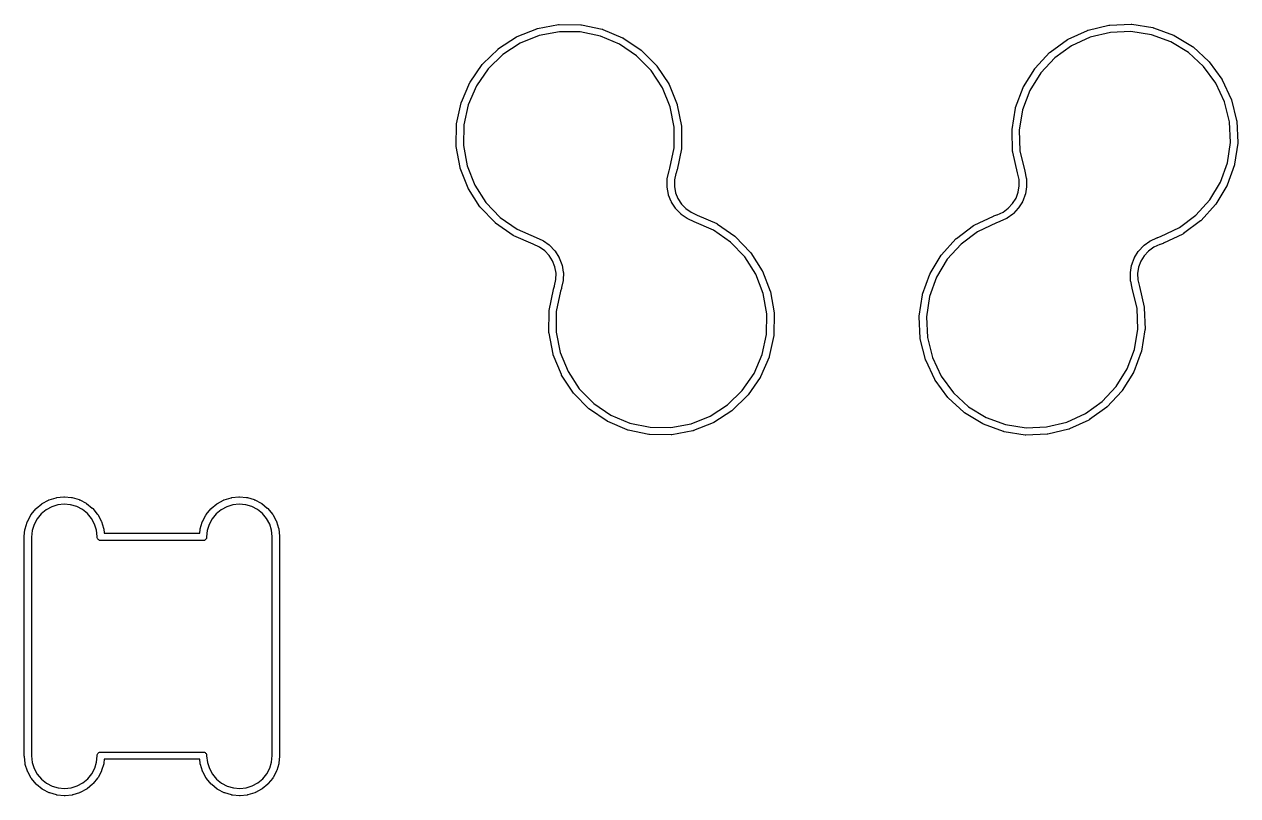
# Model space of a CAD drawing. Extents: x 95 to 260, y -129 to -48.
# Drawn here: x 114.93 to 131.56, y -90.16 to -79.57 of the extents above; entities that cross this region are included whole.
import ezdxf

# ---------------------------------------------------------------- set-up
doc = ezdxf.new("R2010")
doc.units = 0
doc.layers.add('BLACK', color=7, linetype='CONTINUOUS')

msp = doc.modelspace()

# ---------------------------------------------------------------- linework, layer by layer
at = {"layer": 'BLACK', "linetype": 'CONTINUOUS'}
for p, q in [((121.687, -79.7436), (121.958, -79.6348)), ((121.958, -79.6348), (121.959, -79.6345)), ((121.958, -79.6348), (121.958, -79.6348)), ((121.958, -79.6348), (121.958, -79.6348)), ((121.959, -79.6345), (121.963, -79.6333)), ((121.963, -79.6333), (121.968, -79.632)), ((121.968, -79.632), (122.255, -79.578)), ((122.255, -79.578), (122.256, -79.5779)), ((122.256, -79.5779), (122.261, -79.5776)), ((122.261, -79.5776), (122.265, -79.5772)), ((122.265, -79.5772), (122.558, -79.58)), ((122.558, -79.58), (122.559, -79.5801)), ((122.559, -79.5801), (122.563, -79.5806)), ((122.563, -79.5806), (122.568, -79.5811)), ((122.568, -79.5811), (122.854, -79.6408)), ((122.854, -79.6408), (122.855, -79.6409)), ((122.855, -79.6409), (122.859, -79.6423)), ((122.859, -79.6423), (122.863, -79.6437)), ((122.863, -79.6437), (123.133, -79.7579)), ((129.239, -79.7804), (129.505, -79.6582)), ((129.505, -79.6582), (129.506, -79.6579)), ((129.505, -79.6582), (129.505, -79.6582)), ((129.505, -79.6582), (129.505, -79.6582)), ((129.506, -79.6579), (129.51, -79.6565)), ((129.51, -79.6565), (129.515, -79.655)), ((129.515, -79.655), (129.799, -79.5869)), ((129.799, -79.5869), (129.8, -79.5867)), ((129.8, -79.5867), (129.804, -79.5861)), ((129.804, -79.5861), (129.809, -79.5855)), ((129.809, -79.5855), (130.102, -79.5739)), ((130.102, -79.5739), (130.107, -79.5743)), ((130.102, -79.5739), (130.102, -79.5739)), ((130.102, -79.5739), (130.102, -79.5739)), ((130.107, -79.5743), (130.111, -79.5745)), ((130.111, -79.5745), (130.4, -79.62)), ((130.4, -79.62), (130.4, -79.62)), ((130.4, -79.62), (130.4, -79.62)), ((130.4, -79.62), (130.401, -79.6201)), ((130.401, -79.6201), (130.406, -79.6213)), ((130.406, -79.6213), (130.41, -79.6224)), ((130.41, -79.6224), (130.685, -79.7232)), ((121.433, -79.9077), (121.678, -79.7481)), ((121.728, -79.8346), (121.491, -79.9889)), ((121.678, -79.7481), (121.679, -79.7478)), ((121.678, -79.7481), (121.678, -79.7481)), ((121.678, -79.7481), (121.678, -79.7481)), ((121.679, -79.7478), (121.683, -79.7457)), ((121.683, -79.7457), (121.687, -79.7436)), ((121.991, -79.7294), (121.728, -79.8346)), ((122.269, -79.6772), (121.991, -79.7294)), ((122.552, -79.68), (122.269, -79.6772)), ((122.829, -79.7377), (122.552, -79.68)), ((123.089, -79.8481), (122.829, -79.7377)), ((123.133, -79.7579), (123.134, -79.7582)), ((123.134, -79.7582), (123.138, -79.7604)), ((123.138, -79.7604), (123.141, -79.7626)), ((123.141, -79.7626), (123.384, -79.9269)), ((128.994, -79.9568), (129.231, -79.7853)), ((129.231, -79.7853), (129.232, -79.7849)), ((129.232, -79.7849), (129.236, -79.7826)), ((129.236, -79.7826), (129.239, -79.7804)), ((129.543, -79.7511), (129.286, -79.8692)), ((129.818, -79.6852), (129.543, -79.7511)), ((130.101, -79.6741), (129.818, -79.6852)), ((130.38, -79.718), (130.101, -79.6741)), ((130.646, -79.8154), (130.38, -79.718)), ((130.887, -79.9625), (130.646, -79.8154)), ((130.685, -79.7232), (130.685, -79.7234)), ((130.685, -79.7234), (130.689, -79.7255)), ((130.689, -79.7255), (130.694, -79.7274)), ((130.694, -79.7274), (130.944, -79.8797)), ((121.215, -80.118), (121.425, -79.9138)), ((121.491, -79.9889), (121.288, -80.1863)), ((121.425, -79.9133), (121.429, -79.9106)), ((121.425, -79.9138), (121.425, -79.9133)), ((121.429, -79.9106), (121.433, -79.9077)), ((123.323, -80.0069), (123.089, -79.8481)), ((123.384, -79.9269), (123.384, -79.9269)), ((123.384, -79.9269), (123.384, -79.927)), ((123.384, -79.927), (123.384, -79.9273)), ((123.384, -79.9273), (123.388, -79.9302)), ((123.388, -79.9302), (123.391, -79.9332)), ((123.391, -79.9332), (123.597, -80.1415)), ((128.787, -80.1775), (128.986, -79.9632)), ((128.986, -79.9632), (128.987, -79.9627)), ((128.987, -79.9627), (128.99, -79.9598)), ((128.99, -79.9598), (128.994, -79.9568)), ((129.286, -79.8692), (129.056, -80.0349)), ((131.096, -80.1538), (130.887, -79.9625)), ((130.944, -79.8797), (130.944, -79.88)), ((130.944, -79.88), (130.948, -79.8828)), ((130.948, -79.8828), (130.951, -79.8855)), ((130.951, -79.8855), (131.167, -80.0834)), ((121.043, -80.3665), (121.209, -80.1255)), ((121.209, -80.1249), (121.212, -80.1215)), ((121.209, -80.1255), (121.209, -80.1249)), ((121.209, -80.1255), (121.209, -80.1255)), ((121.209, -80.1255), (121.209, -80.1255)), ((121.212, -80.1215), (121.215, -80.118)), ((123.522, -80.2083), (123.323, -80.0069)), ((123.597, -80.1415), (123.597, -80.142)), ((123.597, -80.142), (123.6, -80.1456)), ((123.6, -80.1456), (123.603, -80.1491)), ((123.603, -80.1491), (123.764, -80.3934)), ((129.056, -80.0349), (128.864, -80.2421)), ((131.263, -80.3819), (131.096, -80.1538)), ((131.167, -80.0834), (131.168, -80.0839)), ((131.168, -80.0839), (131.171, -80.0873)), ((131.171, -80.0873), (131.174, -80.0907)), ((131.174, -80.0907), (131.347, -80.3267)), ((121.288, -80.1863), (121.128, -80.4192)), ((123.678, -80.4444), (123.522, -80.2083)), ((128.627, -80.4343), (128.781, -80.1853)), ((128.864, -80.2421), (128.715, -80.4827)), ((128.781, -80.1853), (128.782, -80.1847)), ((128.781, -80.1853), (128.781, -80.1853)), ((128.781, -80.1853), (128.781, -80.1853)), ((128.782, -80.1847), (128.784, -80.1812)), ((128.784, -80.1812), (128.787, -80.1775)), ((131.347, -80.3267), (131.347, -80.3273)), ((131.347, -80.3273), (131.349, -80.3312)), ((131.349, -80.3312), (131.352, -80.3351)), ((131.352, -80.3351), (131.476, -80.6003)), ((120.922, -80.6438), (121.038, -80.3751)), ((121.128, -80.4192), (121.016, -80.679)), ((121.038, -80.3744), (121.041, -80.3705)), ((121.038, -80.3751), (121.038, -80.3744)), ((121.041, -80.3705), (121.043, -80.3665)), ((123.785, -80.7062), (123.678, -80.4444)), ((123.764, -80.3934), (123.765, -80.3939)), ((123.765, -80.3939), (123.767, -80.398)), ((123.767, -80.398), (123.769, -80.402)), ((123.769, -80.402), (123.88, -80.6729)), ((128.52, -80.7171), (128.623, -80.443)), ((128.715, -80.4827), (128.616, -80.7476)), ((128.623, -80.4424), (128.625, -80.4383)), ((128.623, -80.443), (128.623, -80.4424)), ((128.625, -80.4383), (128.627, -80.4343)), ((131.383, -80.6382), (131.263, -80.3819)), ((120.857, -80.9392), (120.919, -80.6531)), ((120.919, -80.6524), (120.921, -80.6482)), ((120.919, -80.6531), (120.919, -80.6524)), ((120.919, -80.6531), (120.919, -80.6531)), ((120.919, -80.6531), (120.919, -80.6531)), ((120.921, -80.6482), (120.922, -80.6438)), ((131.451, -80.9129), (131.383, -80.6382)), ((131.476, -80.6003), (131.476, -80.6009)), ((131.476, -80.6009), (131.477, -80.6052)), ((131.477, -80.6052), (131.479, -80.6095)), ((131.479, -80.6095), (131.549, -80.8937)), ((121.016, -80.679), (120.956, -80.9555)), ((123.839, -80.9839), (123.785, -80.7062)), ((123.88, -80.6729), (123.88, -80.6736)), ((123.88, -80.6736), (123.881, -80.6779)), ((123.881, -80.6779), (123.882, -80.6823)), ((123.882, -80.6823), (123.938, -80.9696)), ((128.47, -81.0154), (128.518, -80.7266)), ((128.518, -80.7259), (128.519, -80.7215)), ((128.518, -80.7266), (128.518, -80.7259)), ((128.519, -80.7215), (128.52, -80.7171)), ((128.616, -80.7476), (128.57, -81.0268)), ((120.851, -81.2416), (120.856, -80.9489)), ((120.856, -80.9482), (120.857, -80.9438)), ((120.856, -80.9489), (120.856, -80.9482)), ((120.857, -80.9438), (120.857, -80.9392)), ((120.956, -80.9555), (120.951, -81.2384)), ((123.839, -81.2669), (123.839, -80.9839)), ((123.938, -80.9696), (123.938, -80.9696)), ((123.938, -80.9696), (123.938, -80.9696)), ((123.938, -80.9696), (123.939, -80.9703)), ((123.939, -80.9703), (123.939, -80.9747)), ((123.939, -80.9747), (123.939, -80.9793)), ((123.939, -80.9793), (123.939, -81.272)), ((131.464, -81.1955), (131.451, -80.9129)), ((131.549, -80.8937), (131.549, -80.8944)), ((131.549, -80.8944), (131.55, -80.8988)), ((131.55, -80.8988), (131.55, -80.9033)), ((131.55, -80.9033), (131.564, -81.1957)), ((128.47, -81.02), (128.47, -81.0154)), ((128.47, -81.0245), (128.47, -81.02)), ((128.47, -81.0252), (128.47, -81.0245)), ((128.479, -81.3177), (128.47, -81.0252)), ((128.57, -81.0268), (128.579, -81.3096)), ((120.852, -81.2462), (120.851, -81.2416)), ((120.852, -81.2507), (120.852, -81.2462)), ((120.852, -81.2513), (120.852, -81.2507)), ((120.852, -81.2514), (120.852, -81.2513)), ((120.904, -81.5394), (120.852, -81.2514)), ((120.852, -81.2514), (120.852, -81.2514)), ((120.951, -81.2384), (121.002, -81.5168)), ((123.782, -81.5463), (123.839, -81.2669)), ((123.938, -81.2818), (123.88, -81.5687)), ((123.939, -81.2727), (123.938, -81.2772)), ((123.938, -81.2772), (123.938, -81.2818)), ((123.939, -81.272), (123.939, -81.2727)), ((128.48, -81.3223), (128.479, -81.3177)), ((128.48, -81.3267), (128.48, -81.3223)), ((128.48, -81.3274), (128.48, -81.3267)), ((128.547, -81.6126), (128.48, -81.3274)), ((128.579, -81.3096), (128.644, -81.5899)), ((131.422, -81.4753), (131.464, -81.1955)), ((131.564, -81.2055), (131.52, -81.495)), ((131.564, -81.1957), (131.564, -81.1964)), ((131.564, -81.1964), (131.564, -81.2009)), ((131.564, -81.2009), (131.564, -81.2055)), ((131.326, -81.7416), (131.422, -81.4753)), ((131.519, -81.5), (131.518, -81.5044)), ((131.52, -81.4957), (131.519, -81.5)), ((131.52, -81.495), (131.52, -81.4957)), ((120.905, -81.5438), (120.904, -81.5394)), ((120.906, -81.5482), (120.905, -81.5438)), ((120.907, -81.5488), (120.906, -81.5482)), ((121.014, -81.8213), (120.907, -81.5488)), ((121.002, -81.5168), (121.105, -81.7802)), ((123.745, -81.6936), (123.766, -81.5982)), ((123.766, -81.5975), (123.767, -81.5953)), ((123.766, -81.5982), (123.766, -81.5975)), ((123.767, -81.5931), (123.77, -81.5856)), ((123.767, -81.5953), (123.767, -81.5931)), ((123.77, -81.5856), (123.782, -81.5463)), ((123.863, -81.6218), (123.844, -81.7099)), ((123.865, -81.6169), (123.863, -81.6218)), ((123.878, -81.5742), (123.865, -81.6165)), ((123.865, -81.6165), (123.865, -81.6169)), ((123.865, -81.6169), (123.865, -81.6169)), ((123.879, -81.5718), (123.878, -81.5742)), ((123.88, -81.5694), (123.879, -81.5718)), ((123.88, -81.5687), (123.88, -81.5694)), ((128.567, -81.7029), (128.547, -81.6126)), ((128.547, -81.6126), (128.547, -81.6126)), ((128.644, -81.5899), (128.644, -81.59)), ((128.644, -81.59), (128.666, -81.6851)), ((131.518, -81.5044), (131.419, -81.78)), ((121.016, -81.8253), (121.014, -81.8213)), ((121.018, -81.8294), (121.016, -81.8253)), ((121.018, -81.83), (121.018, -81.8294)), ((121.176, -82.0765), (121.018, -81.83)), ((121.105, -81.7802), (121.258, -82.0184)), ((123.743, -81.801), (123.744, -81.7033)), ((123.743, -81.8055), (123.743, -81.801)), ((123.743, -81.81), (123.743, -81.8055)), ((123.743, -81.8107), (123.743, -81.81)), ((123.761, -81.9068), (123.743, -81.8107)), ((123.743, -81.8107), (123.743, -81.8107)), ((123.743, -81.8107), (123.743, -81.8107)), ((123.744, -81.7026), (123.745, -81.6982)), ((123.744, -81.7033), (123.744, -81.7026)), ((123.745, -81.6982), (123.745, -81.6936)), ((123.844, -81.7099), (123.843, -81.7977)), ((123.843, -81.7977), (123.858, -81.8841)), ((128.556, -81.8773), (128.57, -81.7907)), ((128.57, -81.7907), (128.567, -81.7029)), ((128.67, -81.8021), (128.654, -81.8984)), ((128.666, -81.6851), (128.666, -81.6858)), ((128.666, -81.6858), (128.667, -81.6902)), ((128.667, -81.6902), (128.667, -81.6947)), ((128.667, -81.6947), (128.67, -81.7923)), ((128.67, -81.7923), (128.67, -81.793)), ((128.67, -81.793), (128.67, -81.7975)), ((128.67, -81.7975), (128.67, -81.8021)), ((131.181, -81.9843), (131.326, -81.7416)), ((131.415, -81.7888), (131.264, -82.0399)), ((131.417, -81.7847), (131.415, -81.7888)), ((131.419, -81.7806), (131.417, -81.7847)), ((131.419, -81.78), (131.419, -81.7806)), ((123.762, -81.9111), (123.761, -81.9068)), ((123.763, -81.9155), (123.762, -81.9111)), ((123.763, -81.9161), (123.763, -81.9155)), ((123.799, -82.007), (123.763, -81.9161)), ((123.858, -81.8841), (123.89, -81.9659)), ((123.89, -81.9659), (123.938, -82.0399)), ((128.479, -82.0343), (128.525, -81.9596)), ((128.525, -81.9596), (128.556, -81.8773)), ((128.617, -81.9999), (128.615, -82.0039)), ((128.651, -81.9078), (128.617, -81.9993)), ((128.617, -81.9993), (128.617, -81.9999)), ((128.653, -81.9034), (128.651, -81.9078)), ((128.654, -81.8991), (128.653, -81.9034)), ((128.654, -81.8984), (128.654, -81.8984)), ((128.654, -81.8984), (128.654, -81.8984)), ((128.654, -81.8984), (128.654, -81.8991)), ((130.991, -82.1941), (131.181, -81.9843)), ((121.179, -82.0801), (121.176, -82.0765)), ((121.182, -82.0836), (121.179, -82.0801)), ((121.182, -82.0841), (121.182, -82.0836)), ((121.385, -82.2953), (121.182, -82.0841)), ((121.258, -82.0184), (121.454, -82.2225)), ((123.801, -82.0111), (123.799, -82.007)), ((123.803, -82.0151), (123.801, -82.0111)), ((123.804, -82.0157), (123.803, -82.0151)), ((123.856, -82.0979), (123.804, -82.0157)), ((123.804, -82.0157), (123.804, -82.0157)), ((123.804, -82.0157), (123.804, -82.0157)), ((123.859, -82.1015), (123.856, -82.0979)), ((123.862, -82.1051), (123.859, -82.1015)), ((123.862, -82.1056), (123.862, -82.1051)), ((123.93, -82.176), (123.862, -82.1056)), ((123.938, -82.0399), (123.999, -82.1032)), ((123.999, -82.1032), (124.071, -82.1535)), ((124.071, -82.1535), (124.156, -82.1909)), ((128.266, -82.1876), (128.348, -82.15)), ((128.348, -82.15), (128.419, -82.0986)), ((128.419, -82.0986), (128.479, -82.0343)), ((128.556, -82.0988), (128.489, -82.1703)), ((128.558, -82.0952), (128.556, -82.0988)), ((128.561, -82.0916), (128.558, -82.0952)), ((128.613, -82.008), (128.561, -82.0911)), ((128.561, -82.0911), (128.561, -82.0916)), ((128.615, -82.0039), (128.613, -82.008)), ((131.258, -82.0477), (131.062, -82.2648)), ((131.261, -82.0441), (131.258, -82.0477)), ((131.264, -82.0405), (131.261, -82.0441)), ((131.264, -82.0399), (131.264, -82.0405)), ((121.388, -82.2983), (121.385, -82.2953)), ((121.392, -82.3012), (121.388, -82.2983)), ((121.392, -82.3016), (121.392, -82.3012)), ((121.392, -82.3017), (121.392, -82.3016)), ((121.392, -82.3016), (121.392, -82.3016)), ((121.632, -82.4694), (121.392, -82.3017)), ((121.454, -82.2225), (121.685, -82.3846)), ((123.933, -82.179), (123.93, -82.176)), ((123.937, -82.1819), (123.933, -82.179)), ((123.937, -82.1823), (123.937, -82.1819)), ((123.937, -82.1824), (123.937, -82.1823)), ((123.937, -82.1823), (123.937, -82.1823)), ((124.017, -82.2383), (123.937, -82.1824)), ((124.021, -82.2405), (124.017, -82.2383)), ((124.025, -82.2428), (124.021, -82.2405)), ((124.026, -82.2431), (124.025, -82.2428)), ((124.115, -82.2823), (124.026, -82.2431)), ((124.115, -82.2824), (124.115, -82.2823)), ((124.378, -82.3986), (124.115, -82.2824)), ((124.156, -82.1909), (124.156, -82.191)), ((124.156, -82.191), (124.423, -82.3091)), ((124.423, -82.3091), (124.423, -82.3091)), ((124.423, -82.3091), (124.423, -82.3092)), ((124.423, -82.3092), (124.424, -82.3094)), ((124.424, -82.3094), (124.428, -82.3117)), ((124.428, -82.3117), (124.432, -82.3139)), ((124.432, -82.3139), (124.672, -82.482)), ((127.947, -82.3335), (127.951, -82.3312)), ((127.951, -82.3312), (128.215, -82.2054)), ((128.256, -82.2969), (127.998, -82.4194)), ((128.215, -82.2054), (128.216, -82.2051)), ((128.216, -82.2051), (128.218, -82.2043)), ((128.218, -82.2043), (128.221, -82.2033)), ((128.221, -82.2033), (128.261, -82.1894)), ((128.293, -82.2839), (128.256, -82.2969)), ((128.261, -82.1892), (128.266, -82.1876)), ((128.261, -82.1893), (128.261, -82.1892)), ((128.261, -82.1894), (128.261, -82.1893)), ((128.301, -82.2815), (128.293, -82.2839)), ((128.303, -82.2806), (128.301, -82.2815)), ((128.305, -82.2798), (128.303, -82.2806)), ((128.394, -82.2388), (128.305, -82.2796)), ((128.305, -82.2796), (128.305, -82.2798)), ((128.398, -82.2365), (128.394, -82.2388)), ((128.402, -82.2343), (128.398, -82.2365)), ((128.403, -82.2339), (128.402, -82.2343)), ((128.482, -82.1767), (128.403, -82.2339)), ((128.485, -82.1737), (128.482, -82.1767)), ((128.489, -82.1708), (128.485, -82.1737)), ((128.489, -82.1703), (128.489, -82.1703)), ((128.489, -82.1703), (128.489, -82.1703)), ((128.489, -82.1703), (128.489, -82.1708)), ((130.764, -82.363), (130.991, -82.1941)), ((131.055, -82.2713), (130.82, -82.4461)), ((131.058, -82.2683), (131.055, -82.2713)), ((131.062, -82.2653), (131.058, -82.2683)), ((131.062, -82.2648), (131.062, -82.2648)), ((131.062, -82.2648), (131.062, -82.2648)), ((131.062, -82.2648), (131.062, -82.2653)), ((121.636, -82.4716), (121.632, -82.4694)), ((121.64, -82.4739), (121.636, -82.4716)), ((121.641, -82.4742), (121.64, -82.4739)), ((121.908, -82.5921), (121.641, -82.4742)), ((121.641, -82.4742), (121.641, -82.4742)), ((121.641, -82.4742), (121.641, -82.4742)), ((121.685, -82.3846), (121.949, -82.5006)), ((124.61, -82.561), (124.378, -82.3986)), ((124.672, -82.482), (124.672, -82.4824)), ((124.672, -82.4824), (124.676, -82.4854)), ((124.676, -82.4854), (124.679, -82.4883)), ((124.679, -82.4883), (124.881, -82.6997)), ((127.708, -82.511), (127.943, -82.3362)), ((127.998, -82.4194), (127.771, -82.5883)), ((127.943, -82.3358), (127.947, -82.3335)), ((127.943, -82.3362), (127.943, -82.3358)), ((127.943, -82.3362), (127.943, -82.3362)), ((127.943, -82.3362), (127.943, -82.3362)), ((130.462, -82.5011), (130.468, -82.4991)), ((130.468, -82.4991), (130.507, -82.4855)), ((130.507, -82.4855), (130.764, -82.363)), ((130.812, -82.4512), (130.547, -82.577)), ((130.816, -82.4488), (130.812, -82.4512)), ((130.819, -82.4465), (130.816, -82.4488)), ((130.82, -82.4461), (130.819, -82.4465)), ((130.82, -82.4461), (130.82, -82.4461)), ((130.82, -82.4461), (130.82, -82.4461)), ((121.993, -82.6297), (121.908, -82.5921)), ((121.949, -82.5006), (121.949, -82.5007)), ((121.949, -82.5007), (122.038, -82.5403)), ((122.065, -82.6803), (121.993, -82.6297)), ((122.038, -82.5403), (122.038, -82.5403)), ((122.038, -82.5403), (122.038, -82.5403)), ((122.038, -82.5403), (122.039, -82.5406)), ((122.039, -82.5406), (122.043, -82.5429)), ((122.043, -82.5429), (122.047, -82.5451)), ((122.047, -82.5451), (122.127, -82.6013)), ((122.127, -82.6013), (122.127, -82.6013)), ((122.127, -82.6013), (122.127, -82.6013)), ((122.127, -82.6013), (122.127, -82.6017)), ((122.127, -82.6017), (122.13, -82.6047)), ((122.13, -82.6047), (122.134, -82.6077)), ((122.134, -82.6077), (122.201, -82.6783)), ((124.806, -82.7653), (124.61, -82.561)), ((127.504, -82.7346), (127.701, -82.5176)), ((127.771, -82.5883), (127.582, -82.7981)), ((127.701, -82.517), (127.704, -82.5141)), ((127.701, -82.5175), (127.701, -82.517)), ((127.701, -82.5176), (127.701, -82.5175)), ((127.701, -82.5175), (127.701, -82.5175)), ((127.704, -82.5141), (127.708, -82.511)), ((130.207, -82.6839), (130.273, -82.6124)), ((130.273, -82.6124), (130.274, -82.6119)), ((130.274, -82.6119), (130.277, -82.609)), ((130.277, -82.609), (130.281, -82.6059)), ((130.281, -82.6059), (130.36, -82.5487)), ((130.414, -82.6326), (130.343, -82.6841)), ((130.36, -82.5483), (130.364, -82.5461)), ((130.36, -82.5487), (130.36, -82.5483)), ((130.36, -82.5487), (130.36, -82.5487)), ((130.36, -82.5487), (130.36, -82.5487)), ((130.364, -82.5461), (130.368, -82.5438)), ((130.368, -82.5438), (130.457, -82.503)), ((130.496, -82.595), (130.414, -82.6326)), ((130.457, -82.5027), (130.46, -82.502)), ((130.457, -82.503), (130.457, -82.5027)), ((130.46, -82.502), (130.462, -82.5011)), ((130.5, -82.5937), (130.496, -82.595)), ((130.542, -82.5792), (130.5, -82.5937)), ((130.5, -82.5937), (130.5, -82.5937)), ((130.5, -82.5937), (130.5, -82.5937)), ((130.544, -82.5781), (130.542, -82.5792)), ((130.547, -82.5773), (130.544, -82.5781)), ((130.547, -82.577), (130.547, -82.5773)), ((122.126, -82.7438), (122.065, -82.6803)), ((122.173, -82.8179), (122.126, -82.7438)), ((122.205, -82.8998), (122.173, -82.8179)), ((122.201, -82.6783), (122.202, -82.6788)), ((122.202, -82.6788), (122.205, -82.6824)), ((122.205, -82.6824), (122.207, -82.686)), ((122.207, -82.686), (122.26, -82.7684)), ((122.26, -82.7684), (122.26, -82.769)), ((122.26, -82.769), (122.262, -82.773)), ((122.262, -82.773), (122.264, -82.7771)), ((122.264, -82.7771), (122.3, -82.8681)), ((124.958, -83.0037), (124.806, -82.7653)), ((124.881, -82.6997), (124.881, -82.6997)), ((124.881, -82.6997), (124.881, -82.6997)), ((124.881, -82.6997), (124.882, -82.7002)), ((124.882, -82.7002), (124.885, -82.7038)), ((124.885, -82.7038), (124.888, -82.7074)), ((124.888, -82.7074), (125.045, -82.954)), ((127.348, -82.9935), (127.498, -82.7424)), ((127.582, -82.7981), (127.436, -83.0407)), ((127.498, -82.7424), (127.499, -82.7418)), ((127.499, -82.7418), (127.501, -82.7382)), ((127.501, -82.7382), (127.504, -82.7346)), ((130.111, -82.8749), (130.145, -82.7835)), ((130.145, -82.7828), (130.148, -82.7788)), ((130.145, -82.7835), (130.145, -82.7828)), ((130.148, -82.7788), (130.15, -82.7747)), ((130.15, -82.7747), (130.201, -82.6917)), ((130.201, -82.6911), (130.204, -82.6875)), ((130.201, -82.6917), (130.201, -82.6911)), ((130.201, -82.6917), (130.201, -82.6917)), ((130.201, -82.6917), (130.201, -82.6917)), ((130.204, -82.6875), (130.207, -82.6839)), ((130.237, -82.8231), (130.206, -82.9054)), ((130.283, -82.7484), (130.237, -82.8231)), ((130.343, -82.6841), (130.283, -82.7484)), ((122.22, -82.9863), (122.205, -82.8998)), ((122.218, -83.0741), (122.22, -82.9863)), ((122.3, -82.8681), (122.3, -82.8681)), ((122.3, -82.8681), (122.3, -82.8681)), ((122.3, -82.8681), (122.3, -82.8687)), ((122.3, -82.8687), (122.301, -82.8731)), ((122.301, -82.8731), (122.302, -82.8775)), ((122.302, -82.8775), (122.319, -82.9736)), ((122.32, -82.9833), (122.318, -83.081)), ((122.319, -82.9736), (122.319, -82.9736)), ((122.319, -82.9736), (122.319, -82.9736)), ((122.319, -82.9736), (122.319, -82.9743)), ((122.319, -82.9743), (122.32, -82.9788)), ((122.32, -82.9788), (122.32, -82.9833)), ((125.045, -82.954), (125.045, -82.9546)), ((125.045, -82.9546), (125.047, -82.9587)), ((125.047, -82.9587), (125.05, -82.9627)), ((125.05, -82.9627), (125.156, -83.2353)), ((127.344, -83.0016), (127.346, -82.9976)), ((127.346, -82.9976), (127.348, -82.9935)), ((130.092, -82.9852), (130.093, -82.9807)), ((130.092, -82.9897), (130.092, -82.9852)), ((130.092, -82.9904), (130.092, -82.9897)), ((130.095, -83.088), (130.092, -82.9904)), ((130.093, -82.9807), (130.108, -82.8844)), ((130.108, -82.8844), (130.109, -82.8837)), ((130.109, -82.8837), (130.11, -82.8793)), ((130.11, -82.8793), (130.111, -82.8749)), ((130.206, -82.9054), (130.192, -82.9921)), ((130.192, -82.9921), (130.195, -83.0798)), ((122.198, -83.1658), (122.199, -83.1621)), ((122.199, -83.1621), (122.218, -83.0741)), ((122.317, -83.0907), (122.296, -83.186)), ((122.318, -83.0817), (122.317, -83.0861)), ((122.317, -83.0861), (122.317, -83.0907)), ((122.318, -83.081), (122.318, -83.0817)), ((125.061, -83.2672), (124.958, -83.0037)), ((127.245, -83.2778), (127.344, -83.0023)), ((127.436, -83.0407), (127.341, -83.307)), ((127.344, -83.0023), (127.344, -83.0016)), ((127.344, -83.0023), (127.344, -83.0023)), ((127.344, -83.0023), (127.344, -83.0023)), ((130.096, -83.0925), (130.095, -83.088)), ((130.096, -83.097), (130.096, -83.0925)), ((130.097, -83.0977), (130.096, -83.097)), ((130.119, -83.1927), (130.097, -83.0977)), ((130.097, -83.0977), (130.097, -83.0977)), ((130.097, -83.0977), (130.097, -83.0977)), ((130.195, -83.0798), (130.216, -83.1702)), ((122.125, -83.4991), (122.183, -83.2121)), ((122.183, -83.2115), (122.184, -83.2091)), ((122.183, -83.2121), (122.183, -83.2115)), ((122.184, -83.2091), (122.185, -83.2067)), ((122.185, -83.2067), (122.198, -83.1662)), ((122.198, -83.1662), (122.198, -83.1658)), ((122.198, -83.1658), (122.198, -83.1658)), ((122.281, -83.2347), (122.224, -83.5141)), ((122.293, -83.197), (122.281, -83.2347)), ((122.295, -83.1911), (122.293, -83.197)), ((122.296, -83.1867), (122.295, -83.1889)), ((122.295, -83.1889), (122.295, -83.1911)), ((122.296, -83.186), (122.296, -83.1867)), ((125.111, -83.5457), (125.061, -83.2672)), ((125.156, -83.2353), (125.156, -83.2353)), ((125.156, -83.2353), (125.156, -83.2353)), ((125.156, -83.2353), (125.156, -83.236)), ((125.156, -83.236), (125.158, -83.2403)), ((125.158, -83.2403), (125.159, -83.2447)), ((125.159, -83.2447), (125.211, -83.5328)), ((127.199, -83.5768), (127.242, -83.2873)), ((127.242, -83.2873), (127.243, -83.2866)), ((127.243, -83.2866), (127.244, -83.2822)), ((127.244, -83.2822), (127.245, -83.2778)), ((127.341, -83.307), (127.299, -83.5868)), ((130.119, -83.1928), (130.119, -83.1927)), ((130.184, -83.4732), (130.119, -83.1928)), ((130.216, -83.1702), (130.216, -83.1702)), ((130.216, -83.1702), (130.216, -83.1702)), ((130.216, -83.1702), (130.282, -83.4554)), ((130.193, -83.7559), (130.184, -83.4732)), ((130.282, -83.4554), (130.282, -83.456)), ((130.282, -83.456), (130.283, -83.4605)), ((130.283, -83.4605), (130.283, -83.465)), ((130.283, -83.465), (130.293, -83.7576)), ((122.123, -83.8015), (122.124, -83.5088)), ((122.124, -83.5081), (122.125, -83.5036)), ((122.124, -83.5088), (122.124, -83.5081)), ((122.125, -83.5036), (122.125, -83.4991)), ((122.224, -83.5141), (122.223, -83.797)), ((125.106, -83.8285), (125.111, -83.5457)), ((125.211, -83.5426), (125.206, -83.8352)), ((125.211, -83.5328), (125.211, -83.5335)), ((125.211, -83.5335), (125.211, -83.538)), ((125.211, -83.538), (125.211, -83.5426)), ((127.198, -83.5858), (127.199, -83.5813)), ((127.198, -83.5865), (127.198, -83.5858)), ((127.212, -83.8789), (127.198, -83.5865)), ((127.198, -83.5865), (127.198, -83.5865)), ((127.198, -83.5865), (127.198, -83.5865)), ((127.199, -83.5813), (127.199, -83.5768)), ((127.299, -83.5868), (127.312, -83.8694)), ((122.123, -83.806), (122.123, -83.8015)), ((122.124, -83.8105), (122.123, -83.806)), ((122.124, -83.8112), (122.124, -83.8105)), ((122.18, -84.0986), (122.124, -83.8112)), ((122.223, -83.797), (122.277, -84.0747)), ((125.046, -84.1051), (125.106, -83.8285)), ((130.147, -84.0351), (130.193, -83.7559)), ((130.292, -83.7673), (130.245, -84.0562)), ((130.293, -83.7628), (130.292, -83.7673)), ((130.293, -83.7576), (130.293, -83.7583)), ((130.293, -83.7583), (130.293, -83.7628)), ((125.205, -83.8449), (125.143, -84.131)), ((125.206, -83.8404), (125.205, -83.8449)), ((125.206, -83.8352), (125.206, -83.8359)), ((125.206, -83.8359), (125.206, -83.8404)), ((127.213, -83.8834), (127.212, -83.8789)), ((127.213, -83.8879), (127.213, -83.8834)), ((127.213, -83.8886), (127.213, -83.8879)), ((127.283, -84.1728), (127.213, -83.8886)), ((127.213, -83.8886), (127.213, -83.8886)), ((127.213, -83.8886), (127.213, -83.8886)), ((127.312, -83.8694), (127.379, -84.1441)), ((122.181, -84.103), (122.18, -84.0986)), ((122.182, -84.1073), (122.181, -84.103)), ((122.182, -84.1079), (122.182, -84.1073)), ((122.293, -84.379), (122.182, -84.1079)), ((122.182, -84.1079), (122.182, -84.1079)), ((122.182, -84.1079), (122.182, -84.1079)), ((122.277, -84.0747), (122.384, -84.3367)), ((124.934, -84.3647), (125.046, -84.1051)), ((125.14, -84.1403), (125.024, -84.4089)), ((125.141, -84.136), (125.14, -84.1403)), ((125.143, -84.1317), (125.141, -84.136)), ((125.143, -84.131), (125.143, -84.1317)), ((127.379, -84.1441), (127.499, -84.4004)), ((130.048, -84.3), (130.147, -84.0351)), ((130.242, -84.0656), (130.139, -84.3397)), ((130.243, -84.0612), (130.242, -84.0656)), ((130.245, -84.0569), (130.243, -84.0612)), ((130.245, -84.0562), (130.245, -84.0562)), ((130.245, -84.0562), (130.245, -84.0562)), ((130.245, -84.0562), (130.245, -84.0569)), ((127.285, -84.177), (127.283, -84.1728)), ((127.286, -84.1813), (127.285, -84.177)), ((127.287, -84.182), (127.286, -84.1813)), ((127.411, -84.4472), (127.287, -84.182)), ((129.899, -84.5406), (130.048, -84.3)), ((122.295, -84.3831), (122.293, -84.379)), ((122.297, -84.3871), (122.295, -84.3831)), ((122.297, -84.3876), (122.297, -84.3871)), ((122.297, -84.3877), (122.297, -84.3876)), ((122.297, -84.3876), (122.297, -84.3876)), ((122.458, -84.6321), (122.297, -84.3877)), ((122.384, -84.3367), (122.539, -84.573)), ((124.773, -84.5975), (124.934, -84.3647)), ((125.019, -84.4174), (124.853, -84.6583)), ((125.021, -84.4135), (125.019, -84.4174)), ((125.023, -84.4095), (125.021, -84.4135)), ((125.024, -84.4089), (125.023, -84.4095)), ((125.024, -84.4089), (125.024, -84.4089)), ((125.024, -84.4089), (125.024, -84.4089)), ((127.413, -84.4511), (127.411, -84.4472)), ((127.415, -84.455), (127.413, -84.4511)), ((127.416, -84.4555), (127.415, -84.455)), ((127.416, -84.4556), (127.416, -84.4555)), ((127.589, -84.6916), (127.416, -84.4556)), ((127.416, -84.4556), (127.416, -84.4556)), ((127.499, -84.4004), (127.667, -84.6285)), ((130.135, -84.3485), (129.981, -84.5974)), ((130.137, -84.3444), (130.135, -84.3485)), ((130.139, -84.3404), (130.137, -84.3444)), ((130.139, -84.3397), (130.139, -84.3404)), ((122.461, -84.6356), (122.458, -84.6321)), ((122.464, -84.6392), (122.461, -84.6356)), ((122.465, -84.6397), (122.464, -84.6392)), ((122.67, -84.8482), (122.465, -84.6397)), ((122.539, -84.573), (122.738, -84.7745)), ((124.57, -84.7946), (124.773, -84.5975)), ((124.852, -84.6589), (124.849, -84.6623)), ((124.853, -84.6583), (124.852, -84.6589)), ((124.853, -84.6583), (124.853, -84.6583)), ((124.853, -84.6583), (124.853, -84.6583)), ((127.667, -84.6285), (127.875, -84.8198)), ((129.706, -84.7477), (129.899, -84.5406)), ((129.975, -84.6052), (129.776, -84.8194)), ((129.978, -84.6016), (129.975, -84.6052)), ((129.981, -84.598), (129.978, -84.6016)), ((129.981, -84.5974), (129.981, -84.598)), ((122.738, -84.7745), (122.972, -84.9337)), ((124.333, -84.9486), (124.57, -84.7946)), ((124.846, -84.6658), (124.636, -84.8697)), ((124.849, -84.6623), (124.846, -84.6658)), ((127.592, -84.695), (127.589, -84.6916)), ((127.595, -84.6984), (127.592, -84.695)), ((127.595, -84.6989), (127.595, -84.6984)), ((127.811, -84.8968), (127.595, -84.6989)), ((127.875, -84.8198), (128.117, -84.967)), ((129.477, -84.9134), (129.706, -84.7477)), ((129.768, -84.8259), (129.531, -84.9974)), ((129.772, -84.8229), (129.768, -84.8259)), ((129.775, -84.8199), (129.772, -84.8229)), ((129.776, -84.8194), (129.775, -84.8199)), ((122.674, -84.8511), (122.67, -84.8482)), ((122.677, -84.8541), (122.674, -84.8511)), ((122.677, -84.8545), (122.677, -84.8541)), ((122.92, -85.0191), (122.677, -84.8545)), ((122.972, -84.9337), (123.232, -85.0443)), ((124.07, -85.0535), (124.333, -84.9486)), ((124.629, -84.8758), (124.383, -85.0351)), ((124.632, -84.873), (124.629, -84.8758)), ((124.636, -84.8702), (124.632, -84.873)), ((124.636, -84.8697), (124.636, -84.8702)), ((127.815, -84.8995), (127.811, -84.8968)), ((127.818, -84.9023), (127.815, -84.8995)), ((127.819, -84.9027), (127.818, -84.9023)), ((128.069, -85.0549), (127.819, -84.9027)), ((127.819, -84.9027), (127.819, -84.9027)), ((127.819, -84.9027), (127.819, -84.9027)), ((128.117, -84.967), (128.382, -85.0644)), ((129.22, -85.0315), (129.477, -84.9134)), ((122.924, -85.0213), (122.92, -85.0191)), ((122.927, -85.0235), (122.924, -85.0213)), ((122.928, -85.0238), (122.927, -85.0235)), ((123.197, -85.1383), (122.928, -85.0238)), ((123.202, -85.1397), (123.197, -85.1383)), ((123.206, -85.1411), (123.202, -85.1397)), ((123.207, -85.1412), (123.206, -85.1411)), ((123.493, -85.2012), (123.207, -85.1412)), ((123.207, -85.1412), (123.207, -85.1412)), ((123.207, -85.1412), (123.207, -85.1412)), ((123.232, -85.0443), (123.509, -85.1023)), ((123.509, -85.1023), (123.792, -85.1054)), ((123.792, -85.1054), (124.07, -85.0535)), ((124.093, -85.1509), (123.805, -85.2046)), ((124.098, -85.1496), (124.093, -85.1509)), ((124.102, -85.1485), (124.098, -85.1496)), ((124.103, -85.1482), (124.102, -85.1485)), ((124.374, -85.0396), (124.103, -85.1482)), ((124.103, -85.1482), (124.103, -85.1482)), ((124.103, -85.1482), (124.103, -85.1482)), ((124.378, -85.0375), (124.374, -85.0396)), ((124.382, -85.0355), (124.378, -85.0375)), ((124.383, -85.0351), (124.382, -85.0355)), ((124.383, -85.0351), (124.383, -85.0351)), ((124.383, -85.0351), (124.383, -85.0351)), ((128.073, -85.0569), (128.069, -85.0549)), ((128.077, -85.0589), (128.073, -85.0569)), ((128.078, -85.0592), (128.077, -85.0589)), ((128.352, -85.16), (128.078, -85.0592)), ((128.078, -85.0592), (128.078, -85.0592)), ((128.078, -85.0592), (128.078, -85.0592)), ((128.357, -85.1611), (128.352, -85.16)), ((128.382, -85.0644), (128.662, -85.1084)), ((128.662, -85.1084), (128.944, -85.0973)), ((128.944, -85.0973), (129.22, -85.0315)), ((129.248, -85.1276), (128.963, -85.1957)), ((129.252, -85.1261), (129.248, -85.1276)), ((129.256, -85.1247), (129.252, -85.1261)), ((129.257, -85.1244), (129.256, -85.1247)), ((129.523, -85.0023), (129.257, -85.1244)), ((129.257, -85.1244), (129.257, -85.1244)), ((129.257, -85.1244), (129.257, -85.1244)), ((129.527, -85), (129.523, -85.0023)), ((129.531, -84.9978), (129.527, -85)), ((129.531, -84.9974), (129.531, -84.9978)), ((123.498, -85.2017), (123.493, -85.2012)), ((123.502, -85.2023), (123.498, -85.2017)), ((123.503, -85.2023), (123.502, -85.2023)), ((123.796, -85.2055), (123.503, -85.2023)), ((123.8, -85.2051), (123.796, -85.2055)), ((123.805, -85.2048), (123.8, -85.2051)), ((123.805, -85.2046), (123.805, -85.2046)), ((123.805, -85.2046), (123.805, -85.2046)), ((123.805, -85.2046), (123.805, -85.2048)), ((128.361, -85.1623), (128.357, -85.1611)), ((128.362, -85.1624), (128.361, -85.1623)), ((128.651, -85.208), (128.362, -85.1624)), ((128.656, -85.2082), (128.651, -85.208)), ((128.66, -85.2086), (128.656, -85.2082)), ((128.661, -85.2085), (128.66, -85.2086)), ((128.953, -85.197), (128.661, -85.2085)), ((128.661, -85.2085), (128.661, -85.2085)), ((128.661, -85.2085), (128.661, -85.2085)), ((128.958, -85.1964), (128.953, -85.197)), ((128.962, -85.1958), (128.958, -85.1964)), ((128.963, -85.1957), (128.962, -85.1958)), ((115.095, -86.2154), (115.17, -86.1532)), ((115.17, -86.1528), (115.174, -86.1503)), ((115.17, -86.1532), (115.17, -86.1528)), ((115.17, -86.1532), (115.17, -86.1532)), ((115.17, -86.1532), (115.17, -86.1532)), ((115.174, -86.1503), (115.178, -86.1477)), ((115.178, -86.1477), (115.264, -86.1013)), ((115.264, -86.101), (115.268, -86.0993)), ((115.264, -86.1013), (115.264, -86.101)), ((115.264, -86.1013), (115.264, -86.1013)), ((115.264, -86.1013), (115.264, -86.1013)), ((115.268, -86.0993), (115.273, -86.0976)), ((115.273, -86.0976), (115.366, -86.0687)), ((115.366, -86.0687), (115.367, -86.0685)), ((115.366, -86.0687), (115.366, -86.0687)), ((115.367, -86.0685), (115.371, -86.0676)), ((115.371, -86.0676), (115.375, -86.0667)), ((115.375, -86.0667), (115.473, -86.0565)), ((115.478, -86.1565), (115.391, -86.1657)), ((115.473, -86.0565), (115.473, -86.0565)), ((115.473, -86.0565), (115.473, -86.0565)), ((115.473, -86.0565), (115.478, -86.0565)), ((115.478, -86.0565), (115.482, -86.0565)), ((115.566, -86.1645), (115.478, -86.1565)), ((115.482, -86.0565), (115.579, -86.0653)), ((115.579, -86.0653), (115.579, -86.0653)), ((115.579, -86.0653), (115.579, -86.0653)), ((115.579, -86.0653), (115.58, -86.0654)), ((115.58, -86.0654), (115.585, -86.0663)), ((115.585, -86.0663), (115.589, -86.0671)), ((115.589, -86.0671), (115.683, -86.0947)), ((115.683, -86.0947), (115.683, -86.0949)), ((115.683, -86.0949), (115.687, -86.0966)), ((115.687, -86.0966), (115.692, -86.0983)), ((115.692, -86.0983), (115.778, -86.1436)), ((115.778, -86.1436), (115.778, -86.1436)), ((115.778, -86.1436), (115.778, -86.1436)), ((115.778, -86.1436), (115.779, -86.1439)), ((115.779, -86.1439), (115.783, -86.1464)), ((115.783, -86.1464), (115.786, -86.1489)), ((115.786, -86.1489), (115.862, -86.21)), ((117.495, -86.2154), (117.57, -86.1532)), ((117.57, -86.1528), (117.574, -86.1503)), ((117.57, -86.1532), (117.57, -86.1528)), ((117.57, -86.1532), (117.57, -86.1532)), ((117.57, -86.1532), (117.57, -86.1532)), ((117.574, -86.1503), (117.578, -86.1477)), ((117.578, -86.1477), (117.664, -86.1013)), ((117.664, -86.101), (117.668, -86.0993)), ((117.664, -86.1013), (117.664, -86.101)), ((117.664, -86.1013), (117.664, -86.1013)), ((117.664, -86.1013), (117.664, -86.1013)), ((117.668, -86.0993), (117.673, -86.0976)), ((117.673, -86.0976), (117.766, -86.0687)), ((117.766, -86.0687), (117.767, -86.0685)), ((117.766, -86.0687), (117.766, -86.0687)), ((117.767, -86.0685), (117.771, -86.0676)), ((117.771, -86.0676), (117.775, -86.0667)), ((117.775, -86.0667), (117.873, -86.0565)), ((117.878, -86.1565), (117.791, -86.1657)), ((117.873, -86.0565), (117.873, -86.0565)), ((117.873, -86.0565), (117.873, -86.0565)), ((117.873, -86.0565), (117.878, -86.0565)), ((117.878, -86.0565), (117.882, -86.0565)), ((117.966, -86.1645), (117.878, -86.1565)), ((117.882, -86.0565), (117.979, -86.0653)), ((117.979, -86.0653), (117.979, -86.0653)), ((117.979, -86.0653), (117.979, -86.0653)), ((117.979, -86.0653), (117.98, -86.0654)), ((117.98, -86.0654), (117.985, -86.0663)), ((117.985, -86.0663), (117.989, -86.0671)), ((117.989, -86.0671), (118.083, -86.0947)), ((118.083, -86.0947), (118.083, -86.0949)), ((118.083, -86.0949), (118.087, -86.0966)), ((118.087, -86.0966), (118.092, -86.0983)), ((118.092, -86.0983), (118.178, -86.1436)), ((118.178, -86.1436), (118.178, -86.1436)), ((118.178, -86.1436), (118.178, -86.1436)), ((118.178, -86.1436), (118.179, -86.1439)), ((118.179, -86.1439), (118.183, -86.1464)), ((118.183, -86.1464), (118.186, -86.1489)), ((118.186, -86.1489), (118.262, -86.21)), ((114.975, -86.3922), (115.021, -86.3061)), ((115.021, -86.3055), (115.023, -86.3018)), ((115.021, -86.3061), (115.021, -86.3055)), ((115.021, -86.3061), (115.021, -86.3061)), ((115.021, -86.3061), (115.021, -86.3061)), ((115.023, -86.3018), (115.026, -86.298)), ((115.026, -86.298), (115.088, -86.2223)), ((115.088, -86.2218), (115.091, -86.2187)), ((115.088, -86.2223), (115.088, -86.2218)), ((115.091, -86.2187), (115.095, -86.2154)), ((115.162, -86.2893), (115.107, -86.3574)), ((115.23, -86.2334), (115.162, -86.2893)), ((115.307, -86.1916), (115.23, -86.2334)), ((115.391, -86.1657), (115.307, -86.1916)), ((115.65, -86.1892), (115.566, -86.1645)), ((115.728, -86.2299), (115.65, -86.1892)), ((115.796, -86.2849), (115.728, -86.2299)), ((115.852, -86.3521), (115.796, -86.2849)), ((115.862, -86.21), (115.863, -86.2105)), ((115.863, -86.2105), (115.866, -86.2137)), ((115.866, -86.2137), (115.869, -86.2169)), ((115.869, -86.2169), (115.932, -86.2916)), ((115.932, -86.2916), (115.933, -86.2922)), ((115.933, -86.2922), (115.935, -86.2959)), ((115.935, -86.2959), (115.938, -86.2997)), ((115.938, -86.2997), (115.985, -86.3852)), ((117.375, -86.3922), (117.421, -86.3061)), ((117.421, -86.3055), (117.423, -86.3018)), ((117.421, -86.3061), (117.421, -86.3055)), ((117.421, -86.3061), (117.421, -86.3061)), ((117.421, -86.3061), (117.421, -86.3061)), ((117.423, -86.3018), (117.426, -86.298)), ((117.426, -86.298), (117.488, -86.2223)), ((117.488, -86.2218), (117.491, -86.2187)), ((117.488, -86.2223), (117.488, -86.2218)), ((117.491, -86.2187), (117.495, -86.2154)), ((117.562, -86.2893), (117.507, -86.3574)), ((117.63, -86.2334), (117.562, -86.2893)), ((117.707, -86.1916), (117.63, -86.2334)), ((117.791, -86.1657), (117.707, -86.1916)), ((118.05, -86.1892), (117.966, -86.1645)), ((118.128, -86.2299), (118.05, -86.1892)), ((118.196, -86.2849), (118.128, -86.2299)), ((118.252, -86.3521), (118.196, -86.2849)), ((118.262, -86.21), (118.263, -86.2105)), ((118.263, -86.2105), (118.266, -86.2137)), ((118.266, -86.2137), (118.269, -86.2169)), ((118.269, -86.2169), (118.332, -86.2916)), ((118.332, -86.2916), (118.333, -86.2922)), ((118.333, -86.2922), (118.335, -86.2959)), ((118.335, -86.2959), (118.338, -86.2997)), ((118.338, -86.2997), (118.385, -86.3852)), ((114.943, -86.4947), (114.971, -86.4013)), ((114.971, -86.4006), (114.973, -86.3965)), ((114.971, -86.4013), (114.971, -86.4006)), ((114.973, -86.3965), (114.975, -86.3922)), ((115.065, -86.4349), (115.04, -86.5189)), ((115.107, -86.3574), (115.065, -86.4349)), ((115.895, -86.4291), (115.852, -86.3521)), ((115.921, -86.5127), (115.895, -86.4291)), ((115.985, -86.3852), (115.985, -86.3852)), ((115.985, -86.3852), (115.985, -86.3852)), ((115.985, -86.3852), (115.985, -86.3858)), ((115.985, -86.3858), (115.987, -86.39)), ((115.987, -86.39), (115.988, -86.3942)), ((115.988, -86.3942), (116.018, -86.4872)), ((116.018, -86.4872), (116.018, -86.4878)), ((116.018, -86.4878), (116.019, -86.4923)), ((117.343, -86.4947), (117.371, -86.4013)), ((117.371, -86.4006), (117.373, -86.3965)), ((117.371, -86.4013), (117.371, -86.4006)), ((117.373, -86.3965), (117.375, -86.3922)), ((117.465, -86.4349), (117.44, -86.5189)), ((117.507, -86.3574), (117.465, -86.4349)), ((118.295, -86.4291), (118.252, -86.3521)), ((118.321, -86.5127), (118.295, -86.4291)), ((118.385, -86.3852), (118.385, -86.3852)), ((118.385, -86.3852), (118.385, -86.3852)), ((118.385, -86.3852), (118.385, -86.3858)), ((118.385, -86.3858), (118.387, -86.39)), ((118.387, -86.39), (118.388, -86.3942)), ((118.388, -86.3942), (118.418, -86.4872)), ((118.418, -86.4872), (118.418, -86.4878)), ((118.418, -86.4878), (118.419, -86.4923)), ((114.931, -86.6014), (114.941, -86.5043)), ((114.931, -86.6038), (114.931, -86.6014)), ((114.931, -89.6087), (114.931, -86.6038)), ((114.941, -86.5036), (114.942, -86.4992)), ((114.941, -86.5042), (114.941, -86.5036)), ((114.941, -86.5043), (114.941, -86.5042)), ((114.941, -86.5043), (114.941, -86.5043)), ((114.942, -86.4992), (114.943, -86.4947)), ((115.04, -86.5189), (115.031, -86.6087)), ((115.031, -86.6087), (115.031, -89.606)), ((115.931, -86.6022), (115.921, -86.5127)), ((115.931, -86.604), (115.931, -86.6022)), ((115.931, -86.6063), (115.931, -86.604)), ((115.932, -86.6161), (115.931, -86.6063)), ((115.935, -86.6255), (115.932, -86.6161)), ((115.939, -86.6342), (115.935, -86.6255)), ((115.946, -86.6418), (115.939, -86.6342)), ((115.953, -86.648), (115.946, -86.6418)), ((115.962, -86.6527), (115.953, -86.648)), ((115.971, -86.6555), (115.962, -86.6527)), ((115.979, -86.6562), (115.971, -86.6555)), ((117.384, -86.6562), (115.979, -86.6562)), ((116.019, -86.4923), (116.02, -86.4967)), ((116.02, -86.4967), (116.027, -86.5562)), ((116.027, -86.5562), (117.336, -86.5562)), ((117.336, -86.5562), (117.341, -86.5043)), ((117.341, -86.5036), (117.342, -86.4992)), ((117.341, -86.5042), (117.341, -86.5036)), ((117.341, -86.5043), (117.341, -86.5042)), ((117.341, -86.5043), (117.341, -86.5043)), ((117.342, -86.4992), (117.343, -86.4947)), ((117.391, -86.6555), (117.384, -86.6562)), ((117.4, -86.6527), (117.391, -86.6555)), ((117.409, -86.648), (117.4, -86.6527)), ((117.417, -86.6418), (117.409, -86.648)), ((117.423, -86.6342), (117.417, -86.6418)), ((117.428, -86.6255), (117.423, -86.6342)), ((117.431, -86.6161), (117.428, -86.6255)), ((117.44, -86.5189), (117.431, -86.6062)), ((117.431, -86.6062), (117.431, -86.6063)), ((117.431, -86.6063), (117.431, -86.6161)), ((118.331, -86.6022), (118.321, -86.5127)), ((118.331, -86.6066), (118.331, -86.6022)), ((118.331, -89.6038), (118.331, -86.6066)), ((118.419, -86.4923), (118.42, -86.4967)), ((118.42, -86.4967), (118.431, -86.5937)), ((118.431, -86.5937), (118.431, -86.5944)), ((118.431, -86.5944), (118.431, -86.5967)), ((118.431, -86.5967), (118.431, -86.5989)), ((118.431, -86.5989), (118.431, -86.6036)), ((118.431, -86.6036), (118.431, -86.6038)), ((118.431, -86.6038), (118.431, -89.6087)), ((114.931, -89.6089), (114.931, -89.6087)), ((114.931, -89.6136), (114.931, -89.6089)), ((114.932, -89.6158), (114.931, -89.6136)), ((114.932, -89.6181), (114.932, -89.6158)), ((114.932, -89.6188), (114.932, -89.6181)), ((114.942, -89.7158), (114.932, -89.6188)), ((115.031, -89.606), (115.031, -89.6103)), ((115.031, -89.6103), (115.041, -89.6998)), ((115.922, -89.6936), (115.931, -89.6063)), ((115.931, -89.6063), (115.932, -89.5964)), ((115.931, -89.6063), (115.931, -89.6063)), ((115.932, -89.5964), (115.935, -89.587)), ((115.935, -89.587), (115.939, -89.5783)), ((115.939, -89.5783), (115.946, -89.5707)), ((115.946, -89.5707), (115.953, -89.5645)), ((115.953, -89.5645), (115.962, -89.5598)), ((115.962, -89.5598), (115.971, -89.557)), ((115.971, -89.557), (115.979, -89.5562)), ((115.979, -89.5562), (117.384, -89.5562)), ((117.384, -89.5562), (117.391, -89.557)), ((117.391, -89.557), (117.4, -89.5598)), ((117.4, -89.5598), (117.409, -89.5645)), ((117.409, -89.5645), (117.417, -89.5707)), ((117.417, -89.5707), (117.423, -89.5783)), ((117.423, -89.5783), (117.428, -89.587)), ((117.428, -89.587), (117.431, -89.5964)), ((117.431, -89.5964), (117.431, -89.6063)), ((117.431, -89.6063), (117.431, -89.6085)), ((117.431, -89.6085), (117.431, -89.6103)), ((117.431, -89.6103), (117.441, -89.6998)), ((118.322, -89.6936), (118.331, -89.6038)), ((118.431, -89.6111), (118.421, -89.7082)), ((118.431, -89.6087), (118.431, -89.6111)), ((118.431, -89.6111), (118.431, -89.6111)), ((114.943, -89.7202), (114.942, -89.7158)), ((114.944, -89.7247), (114.943, -89.7202)), ((114.945, -89.7253), (114.944, -89.7247)), ((114.974, -89.8183), (114.945, -89.7253)), ((115.041, -89.6998), (115.068, -89.7834)), ((115.068, -89.7834), (115.11, -89.8603)), ((115.856, -89.8551), (115.897, -89.7776)), ((115.897, -89.7776), (115.922, -89.6936)), ((115.989, -89.8161), (115.988, -89.8203)), ((115.991, -89.8119), (115.989, -89.8161)), ((116.02, -89.7178), (115.991, -89.8112)), ((115.991, -89.8112), (115.991, -89.8119)), ((116.021, -89.7089), (116.02, -89.7133)), ((116.02, -89.7133), (116.02, -89.7178)), ((116.027, -89.6562), (116.021, -89.7082)), ((116.021, -89.7082), (116.021, -89.7082)), ((116.021, -89.7082), (116.021, -89.7083)), ((116.021, -89.7083), (116.021, -89.7089)), ((117.336, -89.6562), (116.027, -89.6562)), ((117.342, -89.7158), (117.336, -89.6562)), ((117.343, -89.7202), (117.342, -89.7158)), ((117.344, -89.7247), (117.343, -89.7202)), ((117.345, -89.7253), (117.344, -89.7247)), ((117.374, -89.8183), (117.345, -89.7253)), ((117.441, -89.6998), (117.468, -89.7834)), ((117.468, -89.7834), (117.51, -89.8603)), ((118.256, -89.8551), (118.297, -89.7776)), ((118.297, -89.7776), (118.322, -89.6936)), ((118.389, -89.8161), (118.388, -89.8203)), ((118.391, -89.8119), (118.389, -89.8161)), ((118.42, -89.7178), (118.391, -89.8112)), ((118.391, -89.8112), (118.391, -89.8119)), ((118.421, -89.7089), (118.42, -89.7133)), ((118.42, -89.7133), (118.42, -89.7178)), ((118.421, -89.7082), (118.421, -89.7082)), ((118.421, -89.7082), (118.421, -89.7083)), ((118.421, -89.7083), (118.421, -89.7089)), ((114.976, -89.8225), (114.974, -89.8183)), ((114.978, -89.8267), (114.976, -89.8225)), ((114.978, -89.8273), (114.978, -89.8267)), ((115.025, -89.9128), (114.978, -89.8273)), ((115.027, -89.9166), (115.025, -89.9128)), ((115.03, -89.9203), (115.027, -89.9166)), ((115.03, -89.9209), (115.03, -89.9203)), ((115.093, -89.9956), (115.03, -89.9209)), ((115.11, -89.8603), (115.167, -89.9276)), ((115.167, -89.9276), (115.235, -89.9826)), ((115.235, -89.9826), (115.313, -90.0233)), ((115.656, -90.0209), (115.733, -89.9791)), ((115.733, -89.9791), (115.8, -89.9232)), ((115.8, -89.9232), (115.856, -89.8551)), ((115.936, -89.9145), (115.875, -89.9902)), ((115.939, -89.9107), (115.936, -89.9145)), ((115.942, -89.907), (115.939, -89.9107)), ((115.988, -89.8203), (115.942, -89.9064)), ((115.942, -89.9064), (115.942, -89.907)), ((117.376, -89.8225), (117.374, -89.8183)), ((117.378, -89.8267), (117.376, -89.8225)), ((117.378, -89.8273), (117.378, -89.8267)), ((117.425, -89.9128), (117.378, -89.8273)), ((117.427, -89.9166), (117.425, -89.9128)), ((117.43, -89.9203), (117.427, -89.9166)), ((117.43, -89.9209), (117.43, -89.9203)), ((117.493, -89.9956), (117.43, -89.9209)), ((117.51, -89.8603), (117.567, -89.9276)), ((117.567, -89.9276), (117.635, -89.9826)), ((117.635, -89.9826), (117.713, -90.0233)), ((118.056, -90.0209), (118.133, -89.9791)), ((118.133, -89.9791), (118.2, -89.9232)), ((118.2, -89.9232), (118.256, -89.8551)), ((118.336, -89.9145), (118.275, -89.9902)), ((118.339, -89.9107), (118.336, -89.9145)), ((118.342, -89.907), (118.339, -89.9107)), ((118.388, -89.8203), (118.342, -89.9064)), ((118.342, -89.9064), (118.342, -89.907)), ((115.096, -89.9988), (115.093, -89.9956)), ((115.1, -90.002), (115.096, -89.9988)), ((115.1, -90.0025), (115.1, -90.002)), ((115.176, -90.0636), (115.1, -90.0025)), ((115.18, -90.0661), (115.176, -90.0636)), ((115.184, -90.0686), (115.18, -90.0661)), ((115.184, -90.0689), (115.184, -90.0686)), ((115.271, -90.1142), (115.184, -90.0689)), ((115.184, -90.0689), (115.184, -90.0689)), ((115.184, -90.0689), (115.184, -90.0689)), ((115.275, -90.1158), (115.271, -90.1142)), ((115.279, -90.1176), (115.275, -90.1158)), ((115.28, -90.1178), (115.279, -90.1176)), ((115.373, -90.1454), (115.28, -90.1178)), ((115.313, -90.0233), (115.397, -90.048)), ((115.378, -90.1462), (115.373, -90.1454)), ((115.382, -90.1471), (115.378, -90.1462)), ((115.383, -90.1472), (115.382, -90.1471)), ((115.48, -90.156), (115.383, -90.1472)), ((115.383, -90.1472), (115.383, -90.1472)), ((115.397, -90.048), (115.484, -90.056)), ((115.484, -90.056), (115.572, -90.0468)), ((115.587, -90.1458), (115.49, -90.156)), ((115.572, -90.0468), (115.656, -90.0209)), ((115.591, -90.1449), (115.587, -90.1458)), ((115.596, -90.144), (115.591, -90.1449)), ((115.597, -90.1438), (115.596, -90.144)), ((115.69, -90.1149), (115.597, -90.1438)), ((115.597, -90.1438), (115.597, -90.1438)), ((115.694, -90.1132), (115.69, -90.1149)), ((115.698, -90.1115), (115.694, -90.1132)), ((115.699, -90.1112), (115.698, -90.1115)), ((115.785, -90.0648), (115.699, -90.1112)), ((115.699, -90.1112), (115.699, -90.1112)), ((115.699, -90.1112), (115.699, -90.1112)), ((115.788, -90.0622), (115.785, -90.0648)), ((115.792, -90.0597), (115.788, -90.0622)), ((115.793, -90.0593), (115.792, -90.0597)), ((115.868, -89.9971), (115.793, -90.0593)), ((115.871, -89.9938), (115.868, -89.9971)), ((115.874, -89.9907), (115.871, -89.9938)), ((115.875, -89.9902), (115.874, -89.9907)), ((115.875, -89.9902), (115.875, -89.9902)), ((115.875, -89.9902), (115.875, -89.9902)), ((117.496, -89.9988), (117.493, -89.9956)), ((117.5, -90.002), (117.496, -89.9988)), ((117.5, -90.0025), (117.5, -90.002)), ((117.576, -90.0636), (117.5, -90.0025)), ((117.58, -90.0661), (117.576, -90.0636)), ((117.584, -90.0686), (117.58, -90.0661)), ((117.584, -90.0689), (117.584, -90.0686)), ((117.671, -90.1142), (117.584, -90.0689)), ((117.584, -90.0689), (117.584, -90.0689)), ((117.584, -90.0689), (117.584, -90.0689)), ((117.675, -90.1158), (117.671, -90.1142)), ((117.679, -90.1176), (117.675, -90.1158)), ((117.68, -90.1178), (117.679, -90.1176)), ((117.773, -90.1454), (117.68, -90.1178)), ((117.713, -90.0233), (117.797, -90.048)), ((117.778, -90.1462), (117.773, -90.1454)), ((117.782, -90.1471), (117.778, -90.1462)), ((117.783, -90.1472), (117.782, -90.1471)), ((117.88, -90.156), (117.783, -90.1472)), ((117.783, -90.1472), (117.783, -90.1472)), ((117.797, -90.048), (117.884, -90.056)), ((117.884, -90.056), (117.972, -90.0468)), ((117.987, -90.1458), (117.89, -90.156)), ((117.972, -90.0468), (118.056, -90.0209)), ((117.991, -90.1449), (117.987, -90.1458)), ((117.996, -90.144), (117.991, -90.1449)), ((117.997, -90.1438), (117.996, -90.144)), ((118.09, -90.1149), (117.997, -90.1438)), ((117.997, -90.1438), (117.997, -90.1438)), ((118.094, -90.1132), (118.09, -90.1149)), ((118.098, -90.1115), (118.094, -90.1132)), ((118.099, -90.1112), (118.098, -90.1115)), ((118.185, -90.0648), (118.099, -90.1112)), ((118.099, -90.1112), (118.099, -90.1112)), ((118.099, -90.1112), (118.099, -90.1112)), ((118.188, -90.0622), (118.185, -90.0648)), ((118.192, -90.0597), (118.188, -90.0622)), ((118.193, -90.0593), (118.192, -90.0597)), ((118.268, -89.9971), (118.193, -90.0593)), ((118.271, -89.9938), (118.268, -89.9971)), ((118.274, -89.9907), (118.271, -89.9938)), ((118.275, -89.9902), (118.274, -89.9907)), ((118.275, -89.9902), (118.275, -89.9902)), ((118.275, -89.9902), (118.275, -89.9902)), ((115.485, -90.156), (115.48, -90.156)), ((115.489, -90.156), (115.485, -90.156)), ((115.49, -90.156), (115.489, -90.156)), ((115.49, -90.156), (115.49, -90.156)), ((117.885, -90.156), (117.88, -90.156)), ((117.889, -90.156), (117.885, -90.156)), ((117.89, -90.156), (117.889, -90.156)), ((117.89, -90.156), (117.89, -90.156))]:
    msp.add_line(p, q, dxfattribs=at)

doc.saveas('drawing.dxf')
